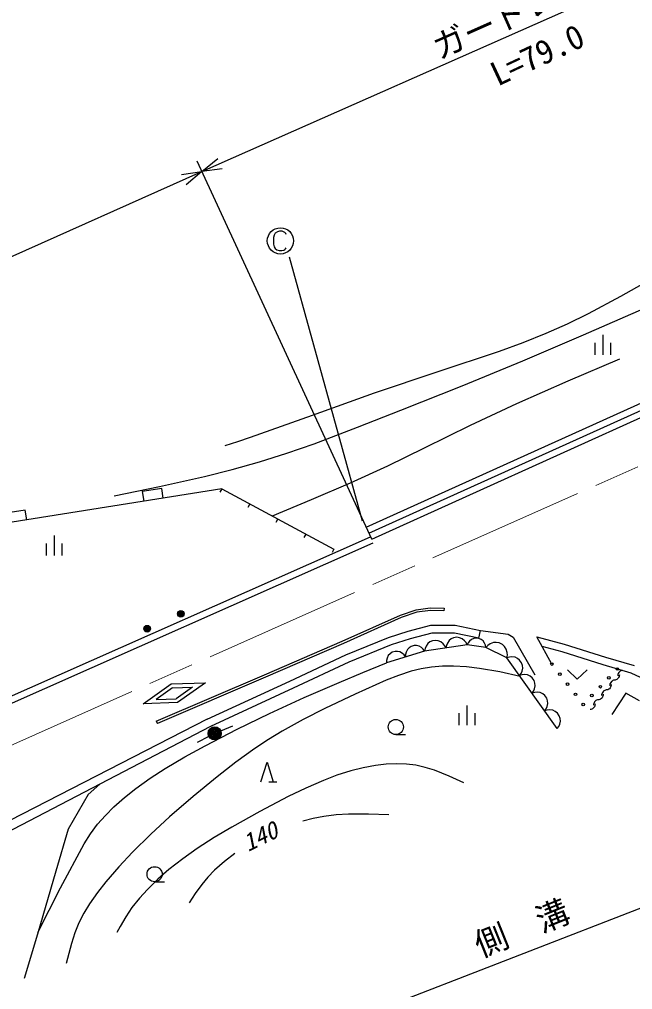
# Model space of a CAD drawing. Units: millimetres, scale not verified. Extents: x 18377 to 658377, y -109912 to 250088.
# Drawn here: x 69784 to 116291, y 112104 to 185640 of the extents above; entities that cross this region are included whole.
import ezdxf
from ezdxf.enums import TextEntityAlignment as Align

# ---------------------------------------------------------------- set-up
doc = ezdxf.new("R2010")
doc.units = ezdxf.units.MM
doc.header["$LTSCALE"] = 1000
doc.linetypes.add('CHAIN', pattern=[18.5, 12, -1.5, 3.5, -1.5])
for name, color, linetype, lineweight in [('M-BGD', 7, 'Continuous', 25), ('M-BMK', 2, 'CHAIN', 13), ('M-STR-STRC', 7, 'Continuous', 25)]:
    doc.layers.add(name, color=color, linetype=linetype, lineweight=lineweight)
doc.styles.add('ＭＳ ゴシック', font='')
doc.styles.add('ＭＳ 明朝', font='')
doc.styles.get('ＭＳ ゴシック').set_extended_font_data('MS Gothic')
doc.styles.get('ＭＳ 明朝').set_extended_font_data('MS Mincho')

# ---------------------------------------------------------------- blocks, each defined once
blk = doc.blocks.new('BUHIN94')
at = {"color": 7, "linetype": 'Continuous', "lineweight": 25}
blk.add_lwpolyline([(477, -669), (595, -509), (668, -336), (722, -101), (698, 104), (636, 297), (488, 504), (326, 626), (141, 715), (-99, 741), (-285, 725), (-477, 669)], dxfattribs=at)
blk = doc.blocks.new('BUHIN95')
at = {"color": 7, "linetype": 'Continuous', "lineweight": 25}
blk.add_lwpolyline([(800, -400), (832, -186), (814, 18), (746, 272), (618, 456), (460, 610), (212, 734), (-6, 768), (-230, 760), (-474, 662), (-644, 552), (-800, 400)], dxfattribs=at)
blk = doc.blocks.new('BUHIN96')
at = {"color": 7, "linetype": 'Continuous', "lineweight": 25}
blk.add_lwpolyline([(707, -92), (676, 77), (609, 226), (491, 400), (346, 505), (187, 580), (-32, 608), (-205, 577), (-372, 513), (-530, 375), (-630, 248), (-707, 92)], dxfattribs=at)
blk = doc.blocks.new('BUHIN97')
at = {"color": 7, "linetype": 'Continuous', "lineweight": 25}
blk.add_lwpolyline([(807, 115), (720, 292), (601, 436), (418, 591), (227, 663), (28, 696), (-222, 660), (-403, 573), (-567, 450), (-699, 250), (-769, 80), (-807, -115)], dxfattribs=at)
blk = doc.blocks.new('BUHIN98')
at = {"color": 7, "linetype": 'Continuous', "lineweight": 25}
blk.add_lwpolyline([(723, 223), (617, 372), (487, 487), (297, 602), (111, 640), (-75, 642), (-299, 573), (-452, 466), (-585, 330), (-677, 128), (-716, -39), (-723, -223)], dxfattribs=at)
blk = doc.blocks.new('BUHIN120')
at = {"color": 7, "linetype": 'Continuous', "lineweight": 25}
blk.add_circle((0, 0), 99.5, dxfattribs=at)
blk = doc.blocks.new('BUHIN121')
at = {"color": 7, "linetype": 'Continuous', "lineweight": 25}
blk.add_circle((0, 0), 99.5, dxfattribs=at)
blk = doc.blocks.new('BUHIN122')
at = {"color": 7, "linetype": 'Continuous', "lineweight": 25}
for centre, radius in [((0, 0), 250), ((0, 0), 219), ((0, 0), 188), ((0, 0), 156), ((0, 0), 125), ((0, 0), 93.8), ((-1, 1), 62.5), ((0, 0), 31.2)]:
    blk.add_circle(centre, radius, dxfattribs=at)
blk = doc.blocks.new('BUHIN123')
at = {"color": 7, "linetype": 'Continuous', "lineweight": 25}
for points in [[(67, 51), (58, -32), (43, -92), (15, -156), (-21, -217), (-67, -272), (-127, -319), (-191, -350), (-256, -365), (-306, -370)], [(306, 370), (244, 362), (181, 339), (126, 307), (79, 268), (30, 209), (-14, 133), (-37, 84), (-51, 14), (-59, -48)]]:
    blk.add_lwpolyline(points, dxfattribs=at)
blk = doc.blocks.new('BUHIN129')
at = {"color": 7, "linetype": 'Continuous', "lineweight": 25}
for radius in [498, 440, 382, 322, 265, 195, 135, 77.5, 15]:
    blk.add_circle((0, 0), radius, dxfattribs=at)
blk = doc.blocks.new('BUHIN128')
at = {"color": 7, "linetype": 'Continuous', "lineweight": 25}
blk.add_line((0, -574), (746, -574), dxfattribs=at)
blk.add_circle((0, 0), 574, dxfattribs=at)
blk = doc.blocks.new('BUHIN131')
at = {"color": 7, "linetype": 'Continuous', "lineweight": 25}
blk.add_line((146, -746), (746, -746), dxfattribs=at)
blk.add_lwpolyline([(-458, -746), (0, 750), (458, -746)], dxfattribs=at)
blk = doc.blocks.new('BUHIN132')
at = {"color": 7, "linetype": 'Continuous', "lineweight": 25}
for p, q in [((0, 750), (0, -750)), ((-600, 154), (-600, -746)), ((600, 154), (600, -746))]:
    blk.add_line(p, q, dxfattribs=at)
blk = doc.blocks.new('BUHIN133')
at = {"color": 7, "linetype": 'Continuous', "lineweight": 25}
blk.add_lwpolyline([(-750, 356), (0, -352), (750, 356)], dxfattribs=at)
blk = doc.blocks.new('BUHIN144')
at = {"color": 7, "linetype": 'Continuous', "lineweight": 25}
for centre, radius in [((0, 0), 250), ((0, 0), 219), ((0, 0), 188), ((0, 0), 156), ((0, 0), 125), ((0, 0), 93.8), ((-1, 1), 62.5), ((0, 0), 31.2)]:
    blk.add_circle(centre, radius, dxfattribs=at)
blk = doc.blocks.new('BUHIN161')
at = {"color": 7, "linetype": 'Continuous', "lineweight": 25}
blk.add_lwpolyline([(741, 118), (623, 858), (-858, 623), (-741, -118)], dxfattribs=at)
blk = doc.blocks.new('BUHIN162')
at = {"color": 7, "linetype": 'Continuous', "lineweight": 25}
blk.add_line((0, 0), (-142, -264), dxfattribs=at)
blk = doc.blocks.new('BUHIN182')
at = {"color": 7, "linetype": 'Continuous', "lineweight": 25}
blk.add_lwpolyline([(440, 475), (400, 570), (330, 640), (235, 695), (120, 725), (-75, 725), (-230, 695), (-390, 585), (-485, 445), (-525, 245), (-525, -245), (-485, -455), (-410, -580), (-265, -685), (-85, -725), (105, -725), (250, -710), (325, -665), (395, -600), (425, -530)], dxfattribs=at)
blk.add_circle((0, 0), 995, dxfattribs=at)

msp = doc.modelspace()

# ---------------------------------------------------------------- linework, layer by layer
at = {"layer": 'M-BGD'}
for p, q in [((83629, 174100), (156840, 206516)), ((96090, 147164), (161794, 176818)), ((96296, 146709), (161988, 176358)), ((96501, 146253), (162183, 175897)), ((96501, 146253), (83260, 174896)), ((39580, 154483), (83623, 174112)), ((95809, 147620), (90262, 167628)), ((85134, 150061), (54068, 145120)), ((85134, 150061), (93635, 145487)), ((65634, 98441), (193020, 147770)), ((62396, 131348), (96402, 146419)), ((62577, 130882), (96604, 145962)), ((94271, 138525), (98677, 140487)), ((94271, 138525), (98677, 140487)), ((98677, 140487), (99881, 140900)), ((98677, 140487), (99881, 140900)), ((99927, 140704), (98750, 140300)), ((99927, 140704), (98750, 140300)), ((99881, 140900), (100948, 141037)), ((99881, 140900), (100948, 141037)), ((100958, 140837), (99927, 140704)), ((100958, 140837), (99927, 140704)), ((100948, 141037), (101992, 141003)), ((100948, 141037), (101992, 141003)), ((101986, 140803), (100958, 140837)), ((101986, 140803), (100958, 140837)), ((101992, 141003), (101986, 140803)), ((101992, 141003), (101986, 140803)), ((98750, 140300), (94352, 138342)), ((98750, 140300), (94352, 138342)), ((99258, 139275), (100986, 139728)), ((99258, 139275), (100986, 139728)), ((100986, 139728), (102845, 139728)), ((100986, 139728), (102845, 139728)), ((102845, 139728), (104755, 139326)), ((102845, 139728), (104755, 139326)), ((97775, 138798), (99258, 139275)), ((97775, 138798), (99258, 139275)), ((101063, 139128), (99426, 138699)), ((101063, 139128), (99426, 138699)), ((102783, 139128), (101063, 139128)), ((102783, 139128), (101063, 139128)), ((104632, 138738), (102783, 139128)), ((104632, 138738), (102783, 139128)), ((104632, 138738), (104755, 139326)), ((104632, 138738), (104755, 139326)), ((104755, 139326), (106853, 139056)), ((104755, 139326), (106853, 139056)), ((106853, 139056), (107222, 138810)), ((106853, 139056), (107222, 138810)), ((88371, 135970), (94271, 138525)), ((88371, 135970), (94271, 138525)), ((94352, 138342), (88450, 135787)), ((94352, 138342), (88450, 135787)), ((94533, 137466), (97775, 138798)), ((94533, 137466), (97775, 138798)), ((99426, 138699), (97982, 138234)), ((99426, 138699), (97982, 138234)), ((107222, 138810), (108882, 135950)), ((107222, 138810), (108882, 135950)), ((109036, 138841), (111107, 138295)), ((110174, 136781), (109036, 138841)), ((109036, 138841), (111107, 138295)), ((110174, 136781), (109036, 138841)), ((111107, 138295), (114242, 137290)), ((111107, 138295), (114242, 137290)), ((97982, 138234), (94774, 136916)), ((97982, 138234), (94774, 136916)), ((100517, 137765), (97626, 136873)), ((100517, 137765), (97626, 136873)), ((103746, 138226), (100517, 137765)), ((103746, 138226), (100517, 137765)), ((105161, 138042), (103746, 138226)), ((105161, 138042), (103746, 138226)), ((106760, 137242), (105161, 138042)), ((106760, 137242), (105161, 138042)), ((110952, 137715), (109438, 138114)), ((110952, 137715), (109438, 138114)), ((114067, 136716), (110952, 137715)), ((114067, 136716), (110952, 137715)), ((90292, 135487), (94533, 137466)), ((90292, 135487), (94533, 137466)), ((94774, 136916), (90545, 134943)), ((94774, 136916), (90545, 134943)), ((110574, 131891), (106760, 137242)), ((110574, 131891), (106760, 137242)), ((114242, 137290), (116404, 136661)), ((114242, 137290), (116404, 136661)), ((116190, 136099), (114067, 136716)), ((116190, 136099), (114067, 136716)), ((118078, 135203), (116190, 136099)), ((118078, 135203), (116190, 136099)), ((80168, 132454), (88371, 135970)), ((80168, 132454), (88371, 135970)), ((88450, 135787), (80247, 132270)), ((88450, 135787), (80247, 132270)), ((84026, 132597), (90292, 135487)), ((84026, 132597), (90292, 135487)), ((90545, 134943), (84280, 132053)), ((90545, 134943), (84280, 132053)), ((115779, 134571), (114714, 132944)), ((115779, 134571), (114714, 132944)), ((116805, 133990), (115779, 134571)), ((116805, 133990), (115779, 134571)), ((84026, 132597), (64656, 122671)), ((84026, 132597), (64656, 122671)), ((80168, 132454), (80247, 132270)), ((80168, 132454), (80247, 132270)), ((84280, 132053), (65147, 122102)), ((84280, 132053), (65147, 122102)), ((85059, 131717), (85982, 132101)), ((85059, 131717), (85982, 132101)), ((84156, 131290), (83272, 130822)), ((84156, 131290), (83272, 130822)), ((75874, 127681), (74992, 126904)), ((75874, 127681), (74992, 126904)), ((74992, 126904), (73486, 124270)), ((74992, 126904), (73486, 124270)), ((73486, 124270), (72536, 121087)), ((73486, 124270), (72536, 121087)), ((72536, 121087), (71156, 116313)), ((72536, 121087), (71156, 116313)), ((71156, 116313), (70135, 112936)), ((71156, 116313), (70135, 112936))]:
    msp.add_line(p, q, dxfattribs=at)
for points in [[(85175, 174313), (83629, 174100), (84827, 175098)], [(82083, 173883), (83629, 174100), (82433, 173099)], [(117796, 166002), (115376, 164636), (112917, 163318), (111324, 162547), (109706, 161830), (107954, 161124), (106170, 160471), (101433, 158895), (96688, 157321), (91998, 155626), (87292, 153952), (86336, 153631), (85369, 153308)], [(117796, 166002), (115376, 164636), (112917, 163318), (111324, 162547), (109706, 161830), (107954, 161124), (106170, 160471), (101433, 158895), (96688, 157321), (91998, 155626), (87292, 153952), (86336, 153631), (85369, 153308)], [(76976, 149536), (80408, 150241), (83823, 151004), (85915, 151529), (87999, 152114), (90074, 152769), (92131, 153481), (95435, 154723), (98720, 156021), (103353, 157874), (107977, 159765), (112562, 161721), (117136, 163736)], [(76976, 149536), (80408, 150241), (83823, 151004), (85915, 151529), (87999, 152114), (90074, 152769), (92131, 153481), (95435, 154723), (98720, 156021), (103353, 157874), (107977, 159765), (112562, 161721), (117136, 163736)], [(115297, 159877), (111384, 158220), (107488, 156505), (103980, 154854), (100488, 153144), (97691, 151790), (94868, 150491), (91914, 149218), (88942, 147984)], [(115297, 159877), (111384, 158220), (107488, 156505), (103980, 154854), (100488, 153144), (97691, 151790), (94868, 150491), (91914, 149218), (88942, 147984)], [(71192, 116436), (72913, 119805), (74696, 123162), (75184, 123915), (75719, 124632), (76307, 125308), (76949, 125952), (77753, 126665), (78605, 127340), (79709, 128128), (80843, 128864), (82338, 129750), (83862, 130582), (86298, 131831), (88763, 133028), (91381, 134231), (94030, 135382), (95827, 136132), (97627, 136874)], [(71192, 116436), (72913, 119805), (74696, 123162), (75184, 123915), (75719, 124632), (76307, 125308), (76949, 125952), (77753, 126665), (78605, 127340), (79709, 128128), (80843, 128864), (82338, 129750), (83862, 130582), (86298, 131831), (88763, 133028), (91381, 134231), (94030, 135382), (95827, 136132), (97627, 136874)], [(107756, 135846), (106224, 136177), (104672, 136452), (103698, 136566), (102716, 136621), (101874, 136612), (101038, 136542), (100262, 136415), (99500, 136230), (98542, 135921), (97598, 135554), (95250, 134503), (92938, 133402), (91318, 132579), (89723, 131701), (88665, 131069), (87636, 130383), (86189, 129336), (84777, 128240), (82962, 126745), (81176, 125196), (79749, 123875), (78362, 122509), (77328, 121414), (76333, 120273), (75696, 119463), (75105, 118614), (74678, 117904), (74301, 117159), (73990, 116397), (73732, 115602), (73523, 114840), (73331, 114071)], [(107756, 135846), (106224, 136177), (104672, 136452), (103698, 136566), (102716, 136621), (101874, 136612), (101038, 136542), (100262, 136415), (99500, 136230), (98542, 135921), (97598, 135554), (95250, 134503), (92938, 133402), (91318, 132579), (89723, 131701), (88665, 131069), (87636, 130383), (86189, 129336), (84777, 128240), (82962, 126745), (81176, 125196), (79749, 123875), (78362, 122509), (77328, 121414), (76333, 120273), (75696, 119463), (75105, 118614), (74678, 117904), (74301, 117159), (73990, 116397), (73732, 115602), (73523, 114840), (73331, 114071)], [(103491, 127787), (102384, 128289), (101264, 128730), (100561, 128947), (99846, 129104), (99136, 129192), (98417, 129220), (97602, 129186), (96787, 129092), (95848, 128917), (94925, 128685), (93871, 128352), (92841, 127963), (91503, 127380), (90180, 126738), (88013, 125599), (85885, 124414), (84565, 123634), (83265, 122794), (82184, 122022), (81130, 121195), (80292, 120466), (79492, 119691), (78884, 119024), (78323, 118321), (77847, 117620), (77418, 116881), (77294, 116654), (77170, 116427)], [(103491, 127787), (102384, 128289), (101264, 128730), (100561, 128947), (99846, 129104), (99136, 129192), (98417, 129220), (97602, 129186), (96787, 129092), (95848, 128917), (94925, 128685), (93871, 128352), (92841, 127963), (91503, 127380), (90180, 126738), (88013, 125599), (85885, 124414), (84565, 123634), (83265, 122794), (82184, 122022), (81130, 121195), (80292, 120466), (79492, 119691), (78884, 119024), (78323, 118321), (77847, 117620), (77418, 116881), (77294, 116654), (77170, 116427)], [(97804, 125338), (96270, 125399), (94733, 125401), (93797, 125346), (92869, 125230), (92069, 125070), (91275, 124869)], [(97804, 125338), (96270, 125399), (94733, 125401), (93797, 125346), (92869, 125230), (92069, 125070), (91275, 124869)], [(86133, 122408), (85333, 121803), (84576, 121155), (84074, 120633), (83609, 120060), (83124, 119384), (82659, 118688)], [(86133, 122408), (85333, 121803), (84576, 121155), (84074, 120633), (83609, 120060), (83124, 119384), (82659, 118688)]]:
    msp.add_lwpolyline(points, dxfattribs=at)
at = {"layer": 'M-BMK'}
msp.add_line((67333, 129820), (142231, 163067), dxfattribs=at)
at = {"layer": 'M-STR-STRC'}
for p, q in [((81297, 135274), (83905, 135365)), ((83905, 135365), (81778, 133854)), ((79169, 133763), (81297, 135274)), ((81397, 134978), (80158, 134098)), ((81397, 134978), (82916, 135031)), ((82916, 135031), (81677, 134150)), ((81778, 133854), (79169, 133763)), ((80158, 134098), (81677, 134150))]:
    msp.add_line(p, q, dxfattribs=at)

# ---------------------------------------------------------------- block references
at = {"layer": 'M-BGD'}
for name, p in [('BUHIN182', (89581, 168853)), ('BUHIN132', (114022, 160970)), ('BUHIN132', (114022, 160970)), ('BUHIN161', (79956, 149237)), ('BUHIN162', (85134, 150061)), ('BUHIN162', (87260, 148917)), ('BUHIN161', (69601, 147591)), ('BUHIN162', (89385, 147774)), ('BUHIN132', (72409, 145760)), ('BUHIN132', (72409, 145760)), ('BUHIN162', (91510, 146630)), ('BUHIN162', (93635, 145487)), ('BUHIN122', (82027, 140582)), ('BUHIN144', (82027, 140582)), ('BUHIN122', (79471, 139458)), ('BUHIN144', (79471, 139458)), ('BUHIN97', (101325, 137880)), ('BUHIN97', (101325, 137880)), ('BUHIN97', (102939, 138111)), ('BUHIN97', (102939, 138111)), ('BUHIN96', (104454, 138134)), ('BUHIN96', (104454, 138134)), ('BUHIN95', (105961, 137642)), ('BUHIN95', (105961, 137642)), ('BUHIN98', (98349, 137096)), ('BUHIN98', (98349, 137096)), ('BUHIN98', (99795, 137542)), ('BUHIN98', (99795, 137542)), ('BUHIN94', (107237, 136573)), ('BUHIN94', (107237, 136573)), ('BUHIN120', (110174, 136781)), ('BUHIN120', (110174, 136781)), ('BUHIN120', (110769, 136015)), ('BUHIN120', (110769, 136015)), ('BUHIN133', (112096, 135994)), ('BUHIN133', (112096, 135994)), ('BUHIN123', (115218, 135922)), ('BUHIN123', (115218, 135922)), ('BUHIN121', (115135, 136405)), ('BUHIN121', (115135, 136405)), ('BUHIN94', (108190, 135235)), ('BUHIN94', (108190, 135235)), ('BUHIN120', (111363, 135249)), ('BUHIN120', (111363, 135249)), ('BUHIN123', (114605, 135183)), ('BUHIN123', (114605, 135183)), ('BUHIN121', (114490, 135733)), ('BUHIN121', (114490, 135733)), ('BUHIN94', (109144, 133898)), ('BUHIN94', (109144, 133898)), ('BUHIN120', (111958, 134484)), ('BUHIN120', (111958, 134484)), ('BUHIN123', (113992, 134443)), ('BUHIN123', (113992, 134443)), ('BUHIN121', (113844, 135062)), ('BUHIN121', (113844, 135062)), ('BUHIN123', (113379, 133704)), ('BUHIN123', (113379, 133704)), ('BUHIN121', (113198, 134390)), ('BUHIN121', (113198, 134390)), ('BUHIN132', (103724, 132893)), ('BUHIN132', (103724, 132893)), ('BUHIN94', (110097, 132560)), ('BUHIN94', (110097, 132560)), ('BUHIN120', (112552, 133718)), ('BUHIN120', (112552, 133718)), ('BUHIN128', (98330, 132009)), ('BUHIN128', (98330, 132009)), ('BUHIN129', (84597, 131524)), ('BUHIN129', (84597, 131524)), ('BUHIN131', (88564, 128598)), ('BUHIN131', (88564, 128598)), ('BUHIN128', (80038, 120847)), ('BUHIN128', (80038, 120847))]:
    msp.add_blockref(name, p, dxfattribs=at)

# ---------------------------------------------------------------- texts
at = {"layer": 'M-BGD', "style": 'ＭＳ ゴシック'}
for s, rotation, p in [('ガードレール', 24, (101847, 182077)), ('L=79.0', 25, (106283, 180041)), ('側\u3000溝', 22, (104960, 114012))]:
    msp.add_text(s, height=1833, rotation=rotation, dxfattribs=at).set_placement(p, align=Align.BOTTOM_LEFT)
at = {"layer": 'M-BGD', "style": 'ＭＳ 明朝', "oblique": 15}
msp.add_text('140', height=1320, rotation=26.1, dxfattribs=at).set_placement((87297, 122173), align=Align.BOTTOM_LEFT)
msp.add_text('140', height=1320, rotation=26.1, dxfattribs=at).set_placement((87297, 122173), align=Align.BOTTOM_LEFT)

doc.saveas('drawing.dxf')
